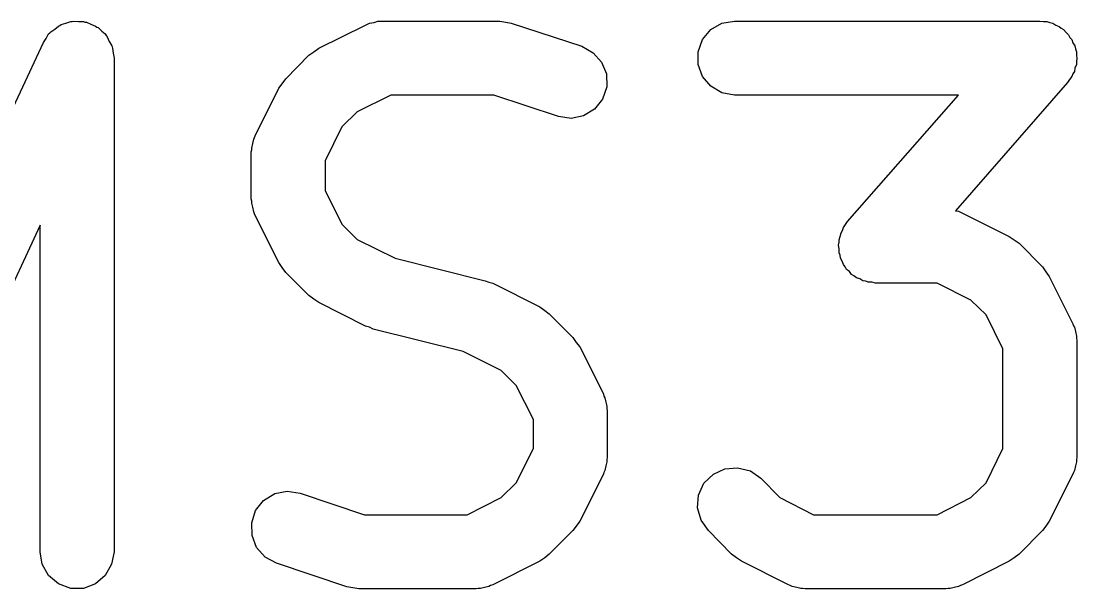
# Model space of a CAD drawing. Extents: x 83.4 to 168.1, y -157.3 to -85.4.
# Drawn here: x 112.484 to 114.625, y -152.055 to -150.905 of the extents above; entities that cross this region are included whole.
import ezdxf

# ---------------------------------------------------------------- set-up
doc = ezdxf.new("R2010")
doc.units = 0
doc.header["$MEASUREMENT"] = 0
doc.layers.add('BLACK', color=7, linetype='CONTINUOUS')

msp = doc.modelspace()

# ---------------------------------------------------------------- linework, layer by layer
at = {"layer": 'Black'}
for p, q in [((112.588, -150.906), (112.591, -150.905)), ((112.591, -150.905), (112.601, -150.906)), ((113.2, -150.908), (113.208, -150.905)), ((113.208, -150.905), (113.212, -150.905)), ((113.212, -150.905), (113.217, -150.905)), ((113.217, -150.905), (113.455, -150.905)), ((113.455, -150.905), (113.467, -150.907)), ((113.905, -150.909), (113.931, -150.905)), ((113.931, -150.905), (114.55, -150.905)), ((114.55, -150.905), (114.557, -150.906)), ((112.545, -150.927), (112.553, -150.921)), ((112.553, -150.921), (112.56, -150.915)), ((112.56, -150.915), (112.563, -150.914)), ((112.563, -150.914), (112.566, -150.912)), ((112.566, -150.912), (112.575, -150.909)), ((112.575, -150.909), (112.585, -150.906)), ((112.585, -150.906), (112.588, -150.906)), ((112.601, -150.906), (112.611, -150.906)), ((112.611, -150.906), (112.614, -150.907)), ((112.614, -150.907), (112.617, -150.907)), ((112.617, -150.907), (112.626, -150.911)), ((112.626, -150.911), (112.635, -150.915)), ((112.635, -150.915), (112.638, -150.917)), ((112.638, -150.917), (112.641, -150.918)), ((112.641, -150.918), (112.648, -150.925)), ((112.648, -150.925), (112.655, -150.931)), ((113.088, -150.96), (113.183, -150.913)), ((113.183, -150.913), (113.187, -150.911)), ((113.187, -150.911), (113.191, -150.909)), ((113.191, -150.909), (113.2, -150.908)), ((113.467, -150.907), (113.478, -150.909)), ((113.478, -150.909), (113.621, -150.956)), ((113.866, -150.942), (113.883, -150.922)), ((113.883, -150.922), (113.905, -150.909)), ((114.557, -150.906), (114.564, -150.906)), ((114.564, -150.906), (114.57, -150.908)), ((114.57, -150.908), (114.576, -150.909)), ((114.576, -150.909), (114.582, -150.913)), ((114.582, -150.913), (114.589, -150.916)), ((114.589, -150.916), (114.593, -150.919)), ((114.593, -150.919), (114.598, -150.922)), ((114.598, -150.922), (114.603, -150.928)), ((112.264, -151.517), (112.53, -150.948)), ((112.53, -150.948), (112.535, -150.94)), ((112.535, -150.94), (112.54, -150.931)), ((112.54, -150.931), (112.543, -150.929)), ((112.543, -150.929), (112.545, -150.927)), ((112.655, -150.931), (112.657, -150.934)), ((112.657, -150.934), (112.659, -150.937)), ((112.659, -150.937), (112.663, -150.946)), ((112.663, -150.946), (112.668, -150.954)), ((113.857, -150.967), (113.866, -150.942)), ((114.603, -150.928), (114.608, -150.933)), ((114.608, -150.933), (114.611, -150.938)), ((114.611, -150.938), (114.615, -150.942)), ((114.615, -150.942), (114.617, -150.949)), ((112.668, -150.954), (112.669, -150.957)), ((112.669, -150.957), (112.67, -150.96)), ((112.67, -150.96), (112.671, -150.97)), ((113.068, -150.974), (113.078, -150.967)), ((113.078, -150.967), (113.088, -150.96)), ((113.621, -150.956), (113.644, -150.969)), ((113.644, -150.969), (113.661, -150.988)), ((113.857, -150.993), (113.857, -150.967)), ((114.617, -150.949), (114.621, -150.955)), ((114.621, -150.955), (114.622, -150.961)), ((114.622, -150.961), (114.624, -150.967)), ((114.624, -150.967), (114.624, -150.974)), ((112.671, -150.97), (112.673, -150.98)), ((112.673, -150.98), (112.673, -151.98)), ((113.021, -151.022), (113.068, -150.974)), ((113.661, -150.988), (113.671, -151.012)), ((114.624, -150.974), (114.625, -150.981)), ((114.625, -150.981), (114.624, -150.987)), ((114.624, -150.987), (114.624, -150.993)), ((113.671, -151.012), (113.672, -151.038)), ((113.866, -151.017), (113.857, -150.993)), ((114.617, -151.012), (114.615, -151.017)), ((114.62, -151.007), (114.617, -151.012)), ((114.621, -151), (114.62, -151.007)), ((114.624, -150.993), (114.621, -151)), ((113.007, -151.041), (113.014, -151.032)), ((113.014, -151.032), (113.021, -151.022)), ((113.883, -151.037), (113.866, -151.017)), ((114.606, -151.029), (114.379, -151.289)), ((114.61, -151.023), (114.606, -151.029)), ((114.615, -151.017), (114.61, -151.023)), ((112.959, -151.137), (113.007, -151.041)), ((113.234, -151.055), (113.166, -151.089)), ((113.443, -151.055), (113.234, -151.055)), ((113.574, -151.098), (113.443, -151.055)), ((113.672, -151.038), (113.663, -151.063)), ((113.905, -151.05), (113.883, -151.037)), ((113.931, -151.055), (113.905, -151.05)), ((114.385, -151.055), (113.931, -151.055)), ((114.16, -151.311), (114.385, -151.055)), ((113.663, -151.063), (113.647, -151.083)), ((113.166, -151.089), (113.135, -151.119)), ((113.625, -151.097), (113.6, -151.102)), ((113.647, -151.083), (113.625, -151.097)), ((113.135, -151.119), (113.101, -151.188)), ((113.6, -151.102), (113.574, -151.098)), ((112.958, -151.141), (112.959, -151.137)), ((112.952, -151.162), (112.954, -151.153)), ((112.952, -151.166), (112.952, -151.162)), ((112.954, -151.153), (112.956, -151.144)), ((112.956, -151.144), (112.958, -151.141)), ((112.951, -151.17), (112.952, -151.166)), ((112.951, -151.265), (112.951, -151.17)), ((113.101, -151.188), (113.101, -151.248)), ((112.952, -151.27), (112.951, -151.265)), ((113.101, -151.248), (113.135, -151.316)), ((112.952, -151.274), (112.952, -151.27)), ((112.954, -151.282), (112.952, -151.274)), ((112.956, -151.291), (112.954, -151.282)), ((114.379, -151.289), (114.385, -151.29)), ((114.385, -151.29), (114.389, -151.292)), ((112.958, -151.295), (112.956, -151.291)), ((112.959, -151.299), (112.958, -151.295)), ((113.007, -151.394), (112.959, -151.299)), ((114.156, -151.317), (114.16, -151.311)), ((114.389, -151.292), (114.393, -151.294)), ((114.393, -151.294), (114.488, -151.341)), ((112.523, -151.318), (112.332, -151.726)), ((112.523, -151.98), (112.523, -151.318)), ((113.135, -151.316), (113.166, -151.347)), ((114.147, -151.334), (114.15, -151.329)), ((114.15, -151.329), (114.152, -151.323)), ((114.152, -151.323), (114.156, -151.317)), ((113.166, -151.347), (113.243, -151.385)), ((114.142, -151.359), (114.143, -151.353)), ((114.143, -151.348), (114.145, -151.341)), ((114.143, -151.353), (114.143, -151.348)), ((114.145, -151.341), (114.147, -151.334)), ((114.488, -151.341), (114.498, -151.348)), ((114.498, -151.348), (114.508, -151.355)), ((114.143, -151.366), (114.142, -151.359)), ((114.143, -151.374), (114.143, -151.366)), ((114.145, -151.379), (114.143, -151.374)), ((114.508, -151.355), (114.555, -151.403)), ((113.014, -151.404), (113.007, -151.394)), ((113.243, -151.385), (113.425, -151.431)), ((114.146, -151.385), (114.145, -151.379)), ((114.149, -151.391), (114.146, -151.385)), ((114.152, -151.398), (114.149, -151.391)), ((113.021, -151.414), (113.014, -151.404)), ((113.068, -151.461), (113.021, -151.414)), ((114.155, -151.403), (114.152, -151.398)), ((114.158, -151.408), (114.155, -151.403)), ((114.164, -151.412), (114.158, -151.408)), ((114.168, -151.418), (114.164, -151.412)), ((114.173, -151.421), (114.168, -151.418)), ((114.555, -151.403), (114.562, -151.413)), ((114.562, -151.413), (114.569, -151.422)), ((113.425, -151.431), (113.433, -151.434)), ((113.433, -151.434), (113.441, -151.436)), ((113.441, -151.436), (113.536, -151.484)), ((114.178, -151.425), (114.173, -151.421)), ((114.185, -151.427), (114.178, -151.425)), ((114.191, -151.431), (114.185, -151.427)), ((114.197, -151.432), (114.191, -151.431)), ((114.202, -151.434), (114.197, -151.432)), ((114.209, -151.434), (114.202, -151.434)), ((114.217, -151.436), (114.209, -151.434)), ((114.342, -151.436), (114.217, -151.436)), ((114.41, -151.47), (114.342, -151.436)), ((114.569, -151.422), (114.617, -151.518)), ((113.078, -151.468), (113.068, -151.461)), ((113.088, -151.475), (113.078, -151.468)), ((113.183, -151.523), (113.088, -151.475)), ((114.441, -151.5), (114.41, -151.47)), ((113.536, -151.484), (113.546, -151.491)), ((113.546, -151.491), (113.555, -151.498)), ((113.555, -151.498), (113.603, -151.546)), ((114.475, -151.569), (114.441, -151.5)), ((113.191, -151.525), (113.183, -151.523)), ((113.198, -151.529), (113.191, -151.525)), ((114.617, -151.518), (114.618, -151.522)), ((114.618, -151.522), (114.62, -151.525)), ((114.62, -151.525), (114.622, -151.534)), ((113.381, -151.574), (113.198, -151.529)), ((113.603, -151.546), (113.61, -151.556)), ((114.622, -151.534), (114.624, -151.543)), ((114.624, -151.543), (114.624, -151.547)), ((114.624, -151.547), (114.625, -151.551)), ((113.61, -151.556), (113.617, -151.565)), ((113.617, -151.565), (113.665, -151.66)), ((114.625, -151.551), (114.625, -151.789)), ((113.458, -151.613), (113.381, -151.574)), ((114.475, -151.771), (114.475, -151.569)), ((113.488, -151.643), (113.458, -151.613)), ((113.523, -151.712), (113.488, -151.643)), ((113.665, -151.66), (113.666, -151.665)), ((113.666, -151.665), (113.668, -151.668)), ((113.668, -151.668), (113.67, -151.677)), ((113.67, -151.677), (113.672, -151.685)), ((113.672, -151.685), (113.672, -151.69)), ((113.672, -151.69), (113.673, -151.694)), ((113.673, -151.694), (113.673, -151.789)), ((113.523, -151.771), (113.523, -151.712)), ((113.488, -151.84), (113.523, -151.771)), ((114.441, -151.84), (114.475, -151.771)), ((113.672, -151.798), (113.67, -151.806)), ((113.673, -151.789), (113.672, -151.793)), ((113.672, -151.793), (113.672, -151.798)), ((114.624, -151.798), (114.622, -151.806)), ((114.625, -151.789), (114.624, -151.793)), ((114.624, -151.793), (114.624, -151.798)), ((113.665, -151.823), (113.617, -151.918)), ((113.666, -151.819), (113.665, -151.823)), ((113.668, -151.815), (113.666, -151.819)), ((113.67, -151.806), (113.668, -151.815)), ((113.869, -151.841), (113.888, -151.823)), ((113.888, -151.823), (113.911, -151.812)), ((113.911, -151.812), (113.937, -151.81)), ((113.937, -151.81), (113.963, -151.816)), ((113.963, -151.816), (113.984, -151.831)), ((114.617, -151.823), (114.569, -151.918)), ((114.618, -151.819), (114.617, -151.823)), ((114.62, -151.815), (114.618, -151.819)), ((114.622, -151.806), (114.62, -151.815)), ((113.458, -151.87), (113.488, -151.84)), ((113.858, -151.865), (113.869, -151.841)), ((113.984, -151.831), (114.023, -151.87)), ((114.41, -151.87), (114.441, -151.84)), ((112.976, -151.876), (112.999, -151.862)), ((112.999, -151.862), (113.024, -151.857)), ((113.024, -151.857), (113.05, -151.861)), ((113.05, -151.861), (113.181, -151.905)), ((113.856, -151.891), (113.858, -151.865)), ((112.96, -151.896), (112.976, -151.876)), ((113.389, -151.905), (113.458, -151.87)), ((114.023, -151.87), (114.091, -151.905)), ((114.342, -151.905), (114.41, -151.87)), ((112.952, -151.921), (112.96, -151.896)), ((113.181, -151.905), (113.389, -151.905)), ((113.863, -151.916), (113.856, -151.891)), ((114.091, -151.905), (114.342, -151.905)), ((112.953, -151.947), (112.952, -151.921)), ((113.61, -151.928), (113.603, -151.937)), ((113.617, -151.918), (113.61, -151.928)), ((113.878, -151.937), (113.863, -151.916)), ((114.562, -151.928), (114.555, -151.937)), ((114.569, -151.918), (114.562, -151.928)), ((112.962, -151.971), (112.953, -151.947)), ((113.603, -151.937), (113.555, -151.985)), ((113.925, -151.985), (113.878, -151.937)), ((114.555, -151.937), (114.508, -151.985)), ((112.979, -151.991), (112.962, -151.971)), ((112.527, -152.005), (112.523, -151.98)), ((112.673, -151.98), (112.668, -152.005)), ((113.002, -152.003), (112.979, -151.991)), ((113.546, -151.992), (113.536, -151.999)), ((113.555, -151.985), (113.546, -151.992)), ((113.935, -151.992), (113.925, -151.985)), ((113.945, -151.999), (113.935, -151.992)), ((114.498, -151.992), (114.488, -151.999)), ((114.508, -151.985), (114.498, -151.992)), ((112.54, -152.028), (112.527, -152.005)), ((112.668, -152.005), (112.655, -152.028)), ((113.145, -152.051), (113.002, -152.003)), ((113.536, -151.999), (113.441, -152.047)), ((114.04, -152.047), (113.945, -151.999)), ((114.488, -151.999), (114.393, -152.047)), ((112.56, -152.045), (112.54, -152.028)), ((112.655, -152.028), (112.635, -152.045)), ((112.585, -152.054), (112.56, -152.045)), ((112.611, -152.054), (112.585, -152.054)), ((112.635, -152.045), (112.611, -152.054)), ((113.157, -152.053), (113.145, -152.051)), ((113.169, -152.055), (113.157, -152.053)), ((113.407, -152.055), (113.169, -152.055)), ((113.411, -152.054), (113.407, -152.055)), ((113.416, -152.054), (113.411, -152.054)), ((113.424, -152.052), (113.416, -152.054)), ((113.433, -152.05), (113.424, -152.052)), ((113.436, -152.048), (113.433, -152.05)), ((113.441, -152.047), (113.436, -152.048)), ((114.044, -152.048), (114.04, -152.047)), ((114.048, -152.05), (114.044, -152.048)), ((114.057, -152.052), (114.048, -152.05)), ((114.065, -152.054), (114.057, -152.052)), ((114.069, -152.054), (114.065, -152.054)), ((114.074, -152.055), (114.069, -152.054)), ((114.359, -152.055), (114.074, -152.055)), ((114.364, -152.054), (114.359, -152.055)), ((114.368, -152.054), (114.364, -152.054)), ((114.376, -152.052), (114.368, -152.054)), ((114.385, -152.05), (114.376, -152.052)), ((114.389, -152.048), (114.385, -152.05)), ((114.393, -152.047), (114.389, -152.048))]:
    msp.add_line(p, q, dxfattribs=at)

doc.saveas('drawing.dxf')
